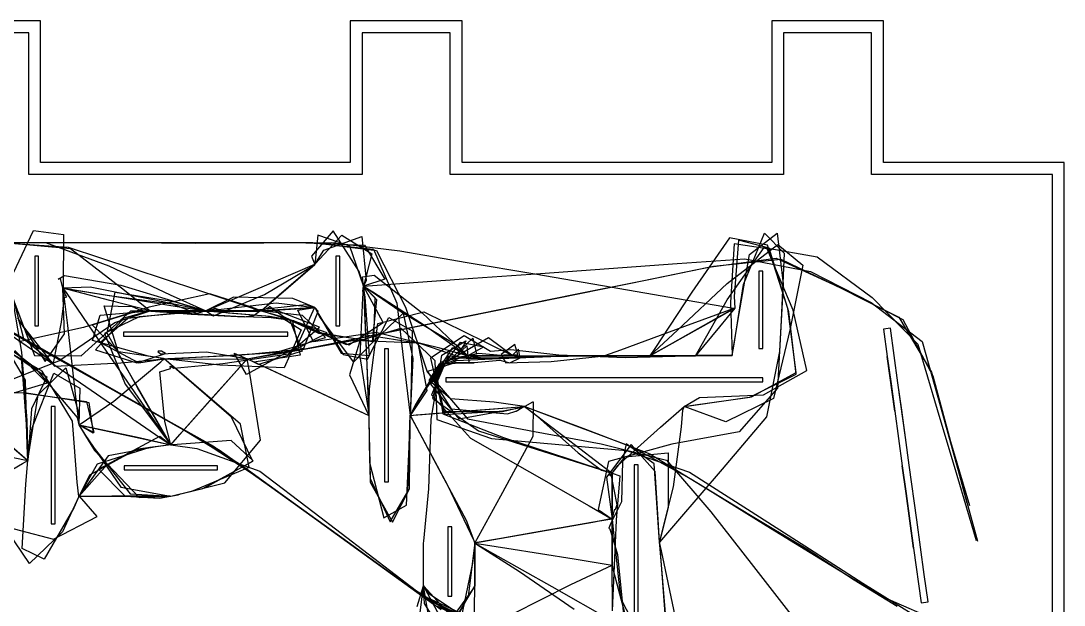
# Model space of a CAD drawing. Header units: metres. Extents: x -35032 to 35255, y -41115 to 18283.
# Drawn here: x 8354 to 35255, y -27149 to -12096 of the extents above; entities that cross this region are included whole.
import ezdxf

# ---------------------------------------------------------------- set-up
doc = ezdxf.new("R2010")
doc.units = ezdxf.units.M
for name, color, linetype in [('PLAN_FLOOR', 8, 'Continuous'), ('PLAN_WALLS', 7, 'Continuous'), ('TRACKS', 1, 'Continuous')]:
    doc.layers.add(name, color=color, linetype=linetype)

msp = doc.modelspace()

# ---------------------------------------------------------------- linework, layer by layer
at = {"layer": 'PLAN_FLOOR', "color": 8}
msp.add_lwpolyline([(34951, -37548), (34951, -16050), (30292, -16050), (30292, -12400), (28019, -12400), (28019, -16050), (19425, -16050), (19425, -12400), (17152, -12400), (17152, -16050), (8558, -16050), (8558, -12400), (6284, -12400)], dxfattribs=at)
at = {"layer": 'PLAN_WALLS', "color": 7}
msp.add_lwpolyline([(7728, -40345), (11935, -39960), (20350, -39190), (24557, -38805), (28765, -38419), (28909, -38406), (29271, -38373), (29271, -38371), (32263, -38084), (35255, -37796), (35255, -15745), (30596, -15745), (30596, -12096), (27715, -12096), (27715, -15745), (19729, -15745), (19729, -12096), (16847, -12096), (16847, -15745), (8862, -15745), (8862, -12096), (5980, -12096)], dxfattribs=at)
msp.add_lwpolyline([(7728, -40345), (11935, -39960), (20350, -39190), (24557, -38805), (28765, -38419), (28909, -38406), (29271, -38373), (29271, -38371), (32263, -38084), (35255, -37796), (35255, -15745), (30596, -15745), (30596, -12096), (27715, -12096), (27715, -15745), (19729, -15745), (19729, -12096), (16847, -12096), (16847, -15745), (8862, -15745), (8862, -12096), (5980, -12096)], dxfattribs=at)
for points in [[(8812, -18160), (8710, -18160), (8710, -19954), (8812, -19954)], [(8812, -19506), (8812, -18160), (8710, -18160), (8710, -19954), (8812, -19954)], [(16581, -19506), (16581, -18160), (16479, -18160), (16479, -19954), (16581, -19954)], [(16581, -19506), (16581, -18160), (16479, -18160), (16479, -19954), (16581, -19954)], [(27489, -18548), (27387, -18548), (27387, -20536), (27489, -20536)], [(27489, -18548), (27387, -18548), (27387, -20536), (27489, -20536)], [(11427, -20118), (11004, -20118), (11004, -20219), (15235, -20219), (15235, -20118)], [(11427, -20118), (11004, -20118), (11004, -20219), (15235, -20219), (15235, -20118)], [(31067, -22129), (30970, -21424), (30873, -20718), (30776, -20013), (30598, -20037), (30695, -20743), (30792, -21448), (30888, -22153), (30695, -20743), (30792, -21448), (30888, -22153), (31082, -23564), (31179, -24270), (31276, -24975), (31373, -25681), (31276, -24975), (31179, -24270), (31082, -23564), (31179, -24270), (31276, -24975), (31373, -25681), (31566, -27092), (31745, -27067), (31648, -26362), (31551, -25656), (31454, -24951), (31260, -23540), (31164, -22834)], [(30776, -20013), (30598, -20037), (30695, -20743), (30792, -21448), (30888, -22153), (31082, -23564), (31179, -24270), (31276, -24975), (31373, -25681), (31566, -27092), (31745, -27067), (31648, -26362), (31551, -25656), (31454, -24951), (31260, -23540), (31164, -22834), (30970, -21424), (30873, -20718)], [(17834, -20546), (17733, -20546), (17733, -23971), (17834, -23971)], [(17834, -20546), (17733, -20546), (17733, -23971), (17834, -23971)], [(27489, -21392), (27489, -21290), (19313, -21290), (19313, -21392)], [(27489, -21290), (19313, -21290), (19313, -21392), (27489, -21392)], [(9241, -22034), (9139, -22034), (9139, -25052), (9241, -25052)], [(9241, -22034), (9139, -22034), (9139, -25052), (9241, -25052)], [(11014, -23563), (11014, -23665), (13420, -23665), (13420, -23563)], [(11415, -23563), (11014, -23563), (11014, -23665), (13420, -23665), (13420, -23563)], [(24267, -24704), (24267, -23533), (24165, -23533), (24165, -27437), (24267, -27437)], [(24267, -23533), (24165, -23533), (24165, -27437), (24267, -27437)], [(19466, -26471), (19466, -25133), (19364, -25133), (19364, -26917), (19466, -26917)], [(19466, -25133), (19364, -25133), (19364, -26917), (19466, -26917)]]:
    msp.add_lwpolyline(points, close=True, dxfattribs=at)
at = {"layer": 'TRACKS', "color": 6}
for points in [[(6623, -17808), (8439, -17808), (10204, -17808), (11969, -17809), (13736, -17809), (15490, -17806), (17215, -17871), (17739, -18750), (17190, -18927), (17190, -18927), (17190, -18927), (17190, -18927), (17189, -18923), (16838, -17900), (16014, -17618), (15930, -18375), (15930, -18375), (15930, -18375), (15822, -18468), (14707, -19432), (14547, -19570), (14547, -19570), (14547, -19570), (14547, -19570), (15013, -19693), (15578, -20053), (15140, -21037), (13482, -20963), (12055, -20801), (12049, -20800), (12049, -20800), (12049, -20800), (12842, -20815), (14190, -20800), (14190, -20800), (14190, -20800), (14190, -20800), (14190, -20800), (14282, -20788), (15654, -20528), (16019, -19577), (15930, -19480), (15930, -19480), (16064, -19742), (16929, -20887), (17449, -20354), (18211, -19629), (18457, -20798), (18390, -22250), (18390, -22260), (18390, -22260), (18390, -22260), (18394, -22252), (18974, -21237), (20009, -20274), (20104, -20683), (19875, -20728), (19875, -20728), (19665, -20758), (18667, -20414), (17146, -20175), (16826, -21212), (17328, -22260), (17328, -22260), (17328, -22260), (17328, -22260), (17328, -22260), (17328, -22260), (17342, -21576), (17558, -19896), (18748, -19591), (20318, -20365), (21050, -20728), (21050, -20728), (21050, -20728), (21050, -20728), (20979, -20721), (19950, -20727), (19242, -20863), (18964, -21814), (20153, -22658), (21833, -23189), (23437, -23695), (23600, -23747), (23600, -23747), (23600, -23747), (23600, -23747), (23600, -24247), (23600, -25925), (23600, -26116), (23600, -26116), (23628, -26247), (24010, -27690)], [(6870, -19402), (8414, -20280), (9966, -21162), (11501, -22034), (13034, -22904), (14502, -23882), (15925, -24906), (17362, -25945), (18782, -26970), (20342, -27786)], [(6887, -19403), (8432, -20284), (9958, -21154), (11478, -22018), (13004, -22887), (14476, -23858), (15919, -24898), (17342, -25929), (18762, -26955), (20327, -27710)], [(7172, -19582), (8697, -20447), (10229, -21317), (11776, -22192), (13305, -23060), (14760, -24061), (16182, -25086), (17607, -26121), (19032, -27147), (20613, -27881)], [(7872, -19961), (9400, -20833), (10933, -21708), (12469, -22580), (13977, -23497), (15407, -24528), (16841, -25563), (18261, -26592), (19741, -27548)], [(24973, -27368), (24835, -25702), (24820, -25523), (24820, -25523), (24820, -25523), (24820, -25523), (24820, -25523), (24774, -24765), (24683, -23512), (23965, -22997), (23864, -23441), (23839, -24488), (23568, -25039), (23515, -25162), (23539, -25180), (23736, -25844), (23911, -27574)]]:
    msp.add_lwpolyline(points, dxfattribs=at)
at = {"layer": 'TRACKS', "color": 1}
for points in [[(6967, -17809), (8746, -17809), (10525, -17809), (12277, -17809), (14038, -17808), (15801, -17806), (17446, -17978), (18048, -19371), (18256, -21127), (18390, -22260), (18390, -22260), (18390, -22260), (18390, -22260), (18390, -22260), (18716, -21687), (19689, -20374), (20292, -20492), (19875, -20728), (19875, -20728), (19160, -20527), (17505, -20126), (15900, -20364), (15493, -19551), (15930, -19480), (15930, -19480), (15930, -19480), (15956, -19530), (16615, -20655), (17346, -20721), (17235, -19217), (17190, -18927), (17190, -18927), (17190, -18927), (17078, -18556), (16406, -17501), (15848, -18160), (15930, -18375), (15930, -18375), (15930, -18375), (15928, -18376), (14925, -18802), (13335, -19478), (13120, -19570), (13120, -19570), (13120, -19570), (12822, -19597), (11400, -19717), (10513, -20154), (11044, -21453), (12084, -22842), (12217, -23020), (12217, -23020), (12217, -23020), (11366, -23130), (10357, -23644), (11045, -24344), (11920, -24390), (11979, -24388), (12205, -24343), (12138, -24340), (10703, -24344), (9850, -24346), (9850, -24346), (9850, -24346), (9850, -24346), (9850, -24346), (9809, -23977), (9688, -22409), (8906, -21122), (7471, -20307)], [(6761, -21621), (8418, -21675), (10048, -21906), (10235, -22699), (9850, -22508), (9850, -22508), (9850, -22508), (9850, -22508), (9850, -22508), (10001, -22757), (10930, -24107), (12213, -24341), (12217, -24340), (12217, -24340), (12217, -24340), (12266, -24329), (13615, -23995), (14529, -22902), (14256, -21178), (14190, -20800), (14190, -20800), (14190, -20800), (14190, -20800), (14190, -20800), (14292, -20785), (15716, -20538), (17432, -20192), (19168, -19842), (20913, -19490), (22645, -19140), (24378, -18790), (26089, -18443), (27829, -18209), (29417, -18937), (30997, -19726), (31837, -21146), (32299, -22845), (32742, -24511)], [(8282, -19803), (9224, -20992), (10931, -20905), (12049, -20800), (12049, -20800), (12049, -20800), (12368, -20786), (14050, -20698), (15809, -20530), (17545, -20178), (19318, -19819), (21034, -19471), (22768, -19120), (24504, -18767), (26216, -18418), (27949, -18237), (29540, -18997), (31100, -19786), (31866, -21241), (32325, -22931), (32811, -24586)], [(6814, -21623), (8498, -21678), (10106, -21932), (10214, -22719), (9850, -22508), (9850, -22508), (9857, -22502), (10755, -21897), (11964, -20877), (12049, -20800), (12049, -20800), (12049, -20800), (12143, -20796), (13569, -20726), (15325, -20612), (16254, -20133), (15492, -19871), (14547, -19570), (14547, -19570), (14547, -19570), (14547, -19570), (14297, -19474), (13227, -19132), (11662, -19469), (9967, -19999), (8300, -20363)], [(8115, -19128), (8368, -20633), (8508, -22392), (8530, -23427), (8530, -23427), (8530, -23427), (8493, -23420), (7230, -23162)], [(7764, -20438), (9027, -21271), (8626, -22092), (8529, -23419), (8530, -23427), (8530, -23427), (8530, -23427), (8518, -23416), (7596, -22623)], [(8196, -20585), (9030, -21430), (7993, -21741)], [(20045, -27833), (20060, -26649), (20060, -26649), (20060, -26649), (20060, -26649), (20060, -26315), (20060, -25550), (20060, -25550), (20060, -25550), (20060, -25550), (20889, -25682), (22622, -25959), (23600, -26116), (23600, -26116), (23600, -26116), (23600, -26116), (23600, -26116), (23600, -26101), (23600, -24891), (23600, -23747), (23600, -23747), (23600, -23747), (23600, -24264), (23600, -24931), (23600, -24931), (23600, -24931), (23600, -24931), (23600, -24940), (23593, -26078), (23600, -27300)]]:
    msp.add_lwpolyline(points, dxfattribs=at)
at = {"layer": 'TRACKS', "color": 4}
for points in [[(8162, -18591), (8680, -17495), (9455, -17602), (9443, -18948), (9440, -18980), (9440, -18980), (9440, -18980), (9373, -18731), (9316, -18754), (9475, -18656), (10932, -18909), (12636, -19424), (13120, -19570), (13319, -19525), (13358, -19496), (13702, -19621), (14673, -19699), (15279, -19791), (15605, -20603), (14479, -20952), (14190, -20800), (14190, -20800), (14190, -20800), (14134, -20863), (13196, -21918), (12224, -23012), (12217, -23020), (12217, -23020), (12217, -23020), (12217, -23020), (11331, -23135), (10124, -23802), (9850, -24346), (9850, -24346), (9850, -24346), (9850, -24346), (9716, -24641), (8956, -25964), (8385, -25692), (8479, -24030), (8530, -23427), (8530, -23427), (8530, -23427), (8530, -23427), (8518, -23042), (8471, -21349), (7710, -20073)], [(18925, -27767), (18740, -26649), (18740, -26649), (18740, -26649), (18740, -26649), (18740, -26601), (18740, -25562), (18740, -25550), (18740, -25550), (18743, -25498), (18873, -24150), (18933, -22369), (19209, -20706), (19824, -20343), (19783, -20433), (19617, -20679), (19853, -20465), (19875, -20728), (19875, -20728), (20670, -20727), (22197, -20728), (22225, -20728), (22225, -20728), (22225, -20728), (22225, -20728), (22225, -20728), (22421, -20728), (23991, -20728), (24576, -20728), (24576, -20728), (24576, -20728), (24576, -20728), (25283, -20063), (26562, -18862), (27873, -17856), (28514, -18387), (28185, -20064), (27757, -21826), (26532, -22429), (25457, -22030), (25457, -22030), (25457, -22030), (25457, -22030), (25457, -22030), (25849, -21801), (27507, -21729), (28621, -21106), (28271, -19550), (27595, -17970), (26749, -17844), (26650, -19346), (26699, -20718), (26699, -20718), (26699, -20718), (26699, -20718), (26837, -19833), (27138, -18116), (27859, -17568), (28014, -18867), (27916, -20616), (27583, -22298), (26433, -23643), (25284, -24982), (24820, -25523), (24820, -25523), (24820, -25523), (24837, -25769), (24956, -27370)], [(7230, -17808), (8990, -17809), (10625, -18410), (12206, -19155), (13120, -19570), (13120, -19570), (13120, -19570), (13841, -19630), (14763, -19708), (15346, -19808), (15554, -20711), (14360, -20886), (14190, -20800), (14190, -20800), (14190, -20800), (14190, -20800), (14190, -20800), (14151, -20843), (13237, -21872), (12233, -23002), (12217, -23020), (12217, -23020), (12217, -23020), (12217, -23020), (11773, -22247), (10898, -20722), (10502, -19436), (11220, -19456), (11437, -19546), (11619, -19573), (11698, -19569), (12743, -19652), (14115, -19724), (14323, -19687), (14336, -19702), (14506, -19578), (14619, -19568), (15855, -19485), (15930, -19480), (15930, -19480), (15930, -19480), (15930, -19480), (15965, -19550), (16663, -20695), (17296, -20815), (17846, -19737), (18443, -20085), (18409, -21802), (18390, -22260), (18390, -22260), (18390, -22260), (18390, -22260), (18390, -22260), (18476, -22253), (19901, -22142), (21335, -22031), (21344, -22030), (21344, -22030), (21344, -22030), (21344, -22030), (21601, -22219), (22724, -23221), (23323, -23676), (23599, -23746), (23540, -23817), (23565, -23776), (23724, -24564), (23681, -24690), (23656, -24694), (23600, -24921), (23103, -25018), (21383, -25319), (20060, -25550), (20060, -25550), (20060, -25550), (20060, -25550), (19996, -26071), (19666, -27676)], [(7771, -19967), (9232, -20967), (10691, -21971), (12075, -22922), (12217, -23020), (12217, -23020), (12217, -23020), (12217, -23020), (11886, -23062), (10606, -23301), (9850, -24346), (9850, -24346), (9850, -24346), (9850, -24346), (9850, -24346), (9850, -24346), (9431, -25264), (8576, -26075), (7818, -24962)]]:
    msp.add_lwpolyline(points, dxfattribs=at)
at = {"layer": 'TRACKS', "color": 3}
for points in [[(7736, -21478), (9333, -20851), (10778, -19866), (11692, -19570), (11692, -19570), (11692, -19570), (11693, -19570), (12644, -19604), (13120, -19570), (13120, -19570), (13120, -19570), (13317, -19695), (14638, -19145), (15927, -18377), (15930, -18375), (15930, -18375), (15930, -18375), (15930, -18375), (15944, -18352), (16629, -17614), (17405, -18096), (17190, -18927), (17190, -18927), (17190, -18927), (17198, -18933), (18152, -19586), (19609, -20460), (19875, -20728), (19875, -20728), (19875, -20728), (20275, -20775), (21885, -20747), (22225, -20728), (22225, -20728), (22225, -20728), (22225, -20728), (21704, -20751), (20273, -20802), (19385, -20785), (18918, -21453), (19645, -22352), (21214, -22062), (21344, -22030), (21344, -22030), (21344, -22030), (21344, -22030), (21351, -22033), (22455, -22448), (24089, -23065), (25633, -23893), (27124, -24804), (28607, -25691), (29842, -26494), (30946, -27177)], [(8099, -19020), (8424, -20281), (9191, -20914), (9401, -19859), (9481, -19219), (9537, -19203), (9507, -19155), (9451, -18982), (10628, -19170), (12256, -19385), (12827, -19611), (12879, -19638), (13074, -19572), (13371, -19537), (14933, -19358), (15930, -19480), (15930, -19480), (15930, -19480), (15930, -19480), (15930, -19480), (15696, -19495), (14547, -19570), (14547, -19570), (14547, -19570), (14547, -19570), (14547, -19570), (14267, -19570), (12615, -19570), (11692, -19570), (11692, -19570), (11692, -19570), (11008, -19758), (10275, -20574), (11344, -20908), (12085, -20664), (11983, -20609), (11893, -20609), (11890, -20609), (11885, -20613), (11958, -20673), (13143, -20627), (14172, -20796), (14190, -20800), (14190, -20800), (14190, -20800), (14540, -20963), (16084, -21681), (17328, -22260), (17328, -22260), (17328, -22260), (17327, -22229), (17285, -20967), (17213, -19428), (17223, -19184), (17172, -19056), (17190, -18927), (17191, -18927), (18244, -18852), (20006, -18727), (21757, -18602), (23518, -18476), (25278, -18347), (27025, -18224), (28713, -18553), (30276, -19353), (31591, -20360), (32077, -22064), (32547, -23777), (33019, -25499)], [(7301, -19949), (8701, -21018), (9802, -22312), (9850, -22508), (9850, -22508), (9850, -22508), (9909, -22521), (11234, -22807), (12217, -23020), (12217, -23020), (12217, -23020), (12217, -23020), (12217, -23020), (11675, -23088), (10323, -23514), (9850, -24346), (9850, -24346), (9850, -24346), (10302, -24345), (11982, -24341), (12217, -24340), (12217, -24340), (12217, -24340), (12760, -24215), (14237, -23593), (14018, -22483), (12689, -21346), (12049, -20800), (12049, -20800), (12049, -20800), (12049, -20800), (12049, -20800), (11642, -20735), (10200, -20334), (10398, -19675), (11692, -19570), (11692, -19570), (11692, -19570), (11706, -19573), (11934, -19594), (12149, -19588), (13485, -19579), (14462, -19579), (14586, -19556), (14771, -19465), (14764, -19444), (15123, -19711), (16029, -20142), (17451, -20347), (17491, -19231), (17190, -18927), (17190, -18927), (17190, -18927), (17190, -18927), (17190, -18927), (17159, -19235), (17096, -20747), (17323, -22226), (17328, -22260), (17328, -22260), (17328, -22260), (17330, -22424), (17363, -23981), (17934, -25013), (18372, -24155), (18388, -22445), (18390, -22260), (18390, -22260), (18423, -22202), (19105, -21009), (20413, -20251), (21050, -20728), (21050, -20728), (21050, -20728), (21050, -20728), (21050, -20728), (21086, -20728), (22179, -20728), (22225, -20728), (22225, -20728), (22225, -20728), (22225, -20728), (22746, -20728), (24414, -20728), (24576, -20728), (24576, -20728), (24576, -20728), (24576, -20728), (24576, -20728), (25159, -20401), (26621, -19578), (26760, -19500), (26760, -19500), (26760, -19500), (26366, -19979), (25751, -20728), (25751, -20728), (25751, -20728), (25751, -20728), (25542, -20732), (23932, -20775), (22228, -20707), (20992, -20571), (20463, -20613), (19781, -20207), (18916, -20783), (19233, -22163), (20776, -22161), (21359, -22024), (21557, -21913), (21563, -21910), (21565, -21909), (21553, -22803), (20720, -24339), (20061, -25548), (20060, -25550), (20060, -25550), (20060, -25550), (20060, -25550), (20060, -25550), (20060, -26435), (20060, -26649), (20060, -26649), (20060, -26649), (20060, -26649), (20050, -26678), (19376, -27614)], [(18572, -27184), (18740, -26649), (18740, -26649), (18740, -26649), (18779, -26734), (19460, -28001)]]:
    msp.add_lwpolyline(points, dxfattribs=at)
at = {"layer": 'TRACKS', "color": 7}
for points in [[(7835, -17806), (9575, -17926), (11238, -18476), (12912, -19029), (14456, -19540), (14547, -19570), (14547, -19570), (14547, -19570), (14547, -19570), (14547, -19570), (15157, -19531), (15930, -19480), (15930, -19480), (15930, -19480), (15365, -19246), (13840, -19213), (13120, -19570), (13120, -19570), (13120, -19570), (13120, -19570), (13076, -19561), (11808, -19292), (10141, -18956), (9440, -18980), (9440, -18980), (9440, -18980), (9552, -19945), (9756, -21702), (9850, -22508), (9850, -22508), (9850, -22508), (10114, -22943), (11174, -24279), (12217, -24340), (12217, -24340), (12217, -24340), (12217, -24340), (12217, -24340), (13101, -24131), (14348, -23435), (13778, -22909), (12260, -23016), (12217, -23020), (12217, -23020), (12217, -23020), (12217, -23020), (12217, -23020), (12452, -22756), (13575, -21492), (14190, -20800), (14190, -20800), (14190, -20800), (14190, -20800), (14325, -20863), (15711, -21508), (17216, -22208), (17328, -22260), (17328, -22260), (17328, -22273), (17346, -23473), (17711, -24904), (18299, -24570), (18375, -22879), (18390, -22260), (18390, -22260), (18390, -22260), (18390, -22260), (18582, -21922), (19492, -20514), (19875, -20728), (19906, -20836), (19905, -20907), (20039, -20909), (19550, -20908), (18839, -21126), (19450, -22091), (20898, -22218), (21119, -22153), (21124, -22150), (21126, -22149), (21322, -22030), (21344, -22030), (21366, -22047), (22364, -22806), (23575, -23728), (23600, -23747), (23600, -23747), (23600, -23747), (23600, -23747), (23600, -23747), (23939, -23328), (25045, -23228), (25045, -24624), (24820, -25523), (24820, -25523), (24820, -25523), (24820, -25523), (24820, -25523), (24850, -25434), (25179, -24100), (25390, -22558), (25421, -22127), (25457, -22030), (25457, -22030), (25457, -22030), (25646, -22005), (27193, -21785), (28349, -21152), (28134, -19506), (27606, -17875), (26626, -17688), (25655, -19082), (24704, -20533), (24576, -20728), (24576, -20728), (24576, -20728), (24576, -20728), (24576, -20728), (24774, -20617), (26175, -19829), (26760, -19500), (26760, -19500), (26760, -19500), (26760, -19500), (26714, -19517), (25468, -19971), (23816, -20576), (23401, -20728), (23401, -20728), (23401, -20728), (23401, -20728), (23659, -20728), (25309, -20722), (26697, -20718), (26699, -20718), (26699, -20718), (26699, -20718), (26699, -20718), (25782, -20720), (24022, -20724), (22362, -20728), (22225, -20728), (22225, -20728), (22225, -20728), (21757, -20749), (20320, -20805), (19375, -20738), (18939, -21727), (19946, -22846), (21466, -23713), (23010, -24594), (23600, -24931), (23600, -24931), (23600, -24931), (23600, -24931), (23268, -24989), (21601, -25281), (20100, -25543), (20060, -25550), (20060, -25550), (20060, -25550), (20060, -25550), (20060, -25550), (20518, -25808), (22043, -26670), (23583, -27545)], [(8269, -19748), (8977, -20874), (9475, -20160), (9440, -18980), (9440, -18980), (9440, -18980), (9440, -18980), (9474, -18985), (10751, -19190), (12484, -19468), (13120, -19570), (13120, -19570), (13120, -19570), (12483, -19613), (11110, -19765), (10409, -20385), (11392, -20905), (12049, -20800), (12049, -20800), (12054, -20800), (13172, -20747), (14920, -20644), (16207, -20256), (15614, -19686), (14547, -19570), (14547, -19570), (14547, -19570), (14547, -19570), (14547, -19570), (14562, -19557), (15494, -18752), (15930, -18375), (15930, -18375), (15930, -18375), (15930, -18375), (16165, -18002), (17146, -17648), (17255, -18782), (17190, -18927), (17190, -18927), (17190, -18927), (17190, -18927), (17196, -19061), (17258, -20559), (17324, -22172), (17328, -22260), (17328, -22260), (17329, -22390), (17360, -23887), (17876, -25005), (18336, -24221), (18383, -22499), (18390, -22260), (18390, -22260), (18390, -22260), (18405, -22288), (19006, -23409), (19839, -24961), (20060, -25550), (20060, -25550), (20060, -25550), (20060, -25550), (20060, -25550), (20054, -25602), (19887, -26931), (19309, -27990), (18763, -27110), (18740, -26649), (18740, -26649), (18740, -26649), (18740, -26649), (18740, -26649), (18868, -26837), (20070, -27648)], [(7552, -17809), (9322, -17809), (11102, -17809), (12852, -17821), (14616, -17812), (16362, -17804), (18123, -18019), (19858, -18317), (21605, -18616), (23352, -18916), (25089, -19213), (26680, -19486), (26760, -19500), (26760, -19500), (26621, -19578), (25254, -20347), (24576, -20728), (24576, -20728), (24576, -20728), (24576, -20728), (24473, -20728), (23401, -20728), (23401, -20728), (23401, -20728), (23401, -20728), (23351, -20729), (22023, -20754), (20506, -20810), (19580, -20851), (19011, -21122), (19282, -22241), (20828, -22147), (21344, -22030), (21344, -22030), (21344, -22030), (20559, -21918), (19433, -21838), (18880, -21359), (19156, -20923), (19944, -20908), (20700, -20836), (20960, -20909), (21226, -20774), (21187, -20557), (21041, -20697), (21050, -20728), (20822, -20725), (20156, -20668), (19875, -20728), (19875, -20728), (19875, -20728), (19824, -20740), (19194, -20890), (18518, -21993), (18390, -22260), (18390, -22260), (18390, -22260), (18390, -22260), (18390, -22260), (18561, -22579), (19354, -24058), (20038, -25482), (20060, -25550), (20060, -25550), (20060, -25550), (20060, -25765), (20060, -26649), (20060, -26649), (20060, -26649), (20060, -26649), (20055, -26661), (19512, -27561)], [(6886, -19406), (8424, -20281), (9950, -21151), (11476, -22018), (13035, -22904), (14518, -23886), (15956, -24923), (17379, -25953), (18822, -26995), (20397, -27730)], [(7488, -25000), (9196, -25451), (10325, -24867), (9865, -24342), (9850, -24346), (9850, -24346), (9850, -24346), (9850, -24346), (9853, -24343), (10578, -23525), (11941, -22797), (12217, -23020), (12217, -23020), (12217, -23020), (12217, -23020), (12217, -23020), (12891, -23113), (14513, -23696), (15918, -24765), (17309, -25827), (18705, -26892), (20244, -27604)], [(25222, -27422), (24870, -25753), (24820, -25523), (24820, -25523), (24820, -25523), (24797, -25089), (24709, -23710), (24091, -23012), (23459, -23856), (23600, -24931), (23600, -24931), (23600, -24931), (23600, -24931), (23635, -25280), (23820, -26966), (24530, -28352)], [(21039, -27376), (22537, -26617), (23600, -26116), (23600, -26116), (23600, -26116), (23600, -26009), (23600, -24543), (23600, -23747), (23600, -23747), (23600, -23747), (23600, -23747), (23600, -23747), (23802, -23818), (23701, -24957), (23625, -26711), (23600, -27300)], [(18650, -27351), (18740, -26649), (18740, -26649), (18740, -26649), (18740, -26649), (18747, -26660), (19509, -27501)]]:
    msp.add_lwpolyline(points, dxfattribs=at)
at = {"layer": 'TRACKS', "color": 2}
for points in [[(8160, -23108), (8530, -23427), (8530, -23427), (8530, -23427), (8530, -23427), (8556, -23255), (8799, -21735), (9515, -21033), (9850, -22217), (9850, -22508), (9850, -22508), (9850, -22508), (9937, -22518), (11325, -22817), (12217, -23020), (12217, -23020), (12217, -23020), (12217, -23020), (12069, -22414), (11934, -21141), (12208, -21055), (12207, -20998), (12209, -20993), (12216, -20988), (12297, -21041), (13560, -20927), (15257, -20671), (16056, -19991), (14969, -19564), (14547, -19570), (14547, -19570), (14547, -19570), (14832, -19641), (15415, -19833), (16811, -20442), (17695, -19871), (17190, -18927), (17190, -18927), (17161, -18688), (17465, -18651), (18705, -19616), (19848, -20703), (19875, -20728), (19875, -20728), (19875, -20728), (20035, -20728), (21581, -20728), (22225, -20728), (22225, -20728), (22225, -20728), (22225, -20728), (22225, -20728), (22105, -20734), (20711, -20793), (19665, -20786), (19048, -21046), (19235, -22224), (20800, -22830), (22486, -23382), (23600, -23747), (23600, -23747), (23600, -23747), (23600, -23747), (23751, -23548), (24848, -22560), (25457, -22030), (25457, -22030), (25457, -22030), (25623, -22008), (27148, -21793), (28342, -21201), (28156, -19590), (27650, -17954), (26859, -17742), (26745, -19197), (26760, -19500), (26760, -19500), (26760, -19500), (26758, -19501), (25812, -20033), (24577, -20728), (24576, -20728), (24576, -20728), (24576, -20728), (24576, -20728), (24576, -20728), (25093, -20726), (26636, -20718), (26699, -20718), (26699, -20718), (26699, -20718), (26699, -20718), (26699, -20718), (26736, -20476), (26985, -18889), (27528, -17563), (28040, -18082), (27959, -19803), (27860, -21562), (26876, -22683), (25141, -23002), (23502, -23449), (23244, -24688), (23600, -24931), (23600, -24931), (23600, -24931), (23600, -24931), (23600, -24931), (23167, -25007), (21487, -25301), (20072, -25548), (20060, -25550), (20060, -25550), (20106, -25576), (21210, -26286), (22624, -27255)], [(7916, -17807), (9634, -17959), (11029, -19037), (11692, -19570), (11692, -19570), (11692, -19570), (11692, -19570), (11942, -19570), (13552, -19570), (14547, -19570), (14547, -19570), (14547, -19570), (14547, -19570), (14548, -19570), (15126, -19729), (15963, -20109), (17425, -20356), (17533, -19281), (17190, -18927), (17190, -18927), (17190, -18927), (17190, -18927), (17190, -18927), (17433, -19074), (18790, -19952), (19875, -20728), (19875, -20728), (19875, -20728), (19875, -20728), (20434, -20708), (21170, -20691), (21089, -20437), (20740, -20692), (20857, -20909), (22024, -20875), (23401, -20728), (23401, -20728), (23401, -20728), (23401, -20728), (23401, -20728), (23401, -20728), (23807, -20728), (25474, -20728), (25751, -20728), (25751, -20728), (25751, -20728), (25751, -20728), (25751, -20728), (25820, -20607), (26566, -19282), (27517, -17932), (28884, -18171), (30305, -19219), (31484, -20427), (31983, -22105), (32486, -23800), (32987, -25488)], [(7189, -19582), (8715, -20450), (10272, -21336), (11803, -22204), (13325, -23052), (14769, -24075), (16201, -25105), (17622, -26132), (19045, -27156)], [(7316, -19681), (8845, -20544), (10390, -21417), (11931, -22284), (13464, -23151), (14910, -24170), (16330, -25192), (17756, -26226), (19192, -27260)]]:
    msp.add_lwpolyline(points, dxfattribs=at)
at = {"layer": 'TRACKS', "color": 5}
for points in [[(7057, -17809), (8813, -17809), (10613, -17809), (12372, -17809), (14137, -17807), (15885, -17806), (17527, -18013), (18276, -19473), (18834, -21138), (19867, -22352), (21596, -22678), (23315, -22994), (25004, -23418), (26142, -24749), (27242, -26155), (28332, -27547)], [(8180, -23125), (8530, -23427), (8530, -23427), (8530, -23427), (8641, -22577), (9201, -21173), (9870, -21563), (9850, -22508), (9850, -22508), (9850, -22508), (10250, -23162), (11402, -24377), (12217, -24340), (12217, -24340), (12413, -24306), (12468, -24284), (13045, -24142), (14335, -23443), (13789, -22303), (12439, -21136), (12049, -20800), (12049, -20800), (12049, -20800), (12049, -20800), (12030, -20797), (10870, -20621), (10191, -19930), (11366, -19568), (11692, -19570), (11692, -19570), (11691, -19570), (10649, -19297), (9440, -18980), (9440, -18980), (9440, -18980), (9440, -18980), (9440, -18980), (9518, -19093), (10368, -20330), (11371, -21789), (12208, -23007), (12217, -23020), (12217, -23020), (12217, -23020), (12217, -23020), (12119, -22848), (11357, -21540), (10576, -20138), (10785, -19088), (12300, -19325), (13120, -19570), (13120, -19570), (13120, -19570), (13120, -19570), (14099, -19575), (15702, -19406), (15930, -19480), (15930, -19480), (15930, -19480), (15928, -19484), (15460, -20506), (14169, -21203), (13851, -20657), (14190, -20800), (14190, -20800), (14191, -20800), (15231, -20634), (16958, -20319), (18588, -20393), (18824, -21620), (18390, -22260), (18390, -22260), (18390, -22260), (18547, -22248), (20085, -22128), (21344, -22030), (21344, -22030), (21344, -22030), (21344, -22030), (21488, -22084), (22909, -22618), (24568, -23254), (26072, -24166), (27573, -25100), (29086, -26024), (30579, -26938), (32121, -27605)], [(8154, -19263), (8703, -20718), (9907, -20722), (11192, -19565), (11692, -19570), (11692, -19570), (11692, -19570), (12195, -19602), (13898, -19707), (14811, -19735), (15384, -19819), (16745, -20436), (18149, -20015), (19024, -20842), (19080, -22368), (20486, -22854), (22229, -23008), (23970, -23163), (25592, -23723), (27087, -24678), (28569, -25625), (30062, -26585), (31560, -27514)], [(6906, -24366), (8396, -23504), (8530, -23427), (8530, -23427), (8530, -23427), (8530, -23427), (8530, -23427), (8502, -22490), (8369, -20757), (7363, -20109)], [(7943, -20012), (9489, -20891), (11010, -21756), (12543, -22625), (14030, -23536), (15476, -24579), (16917, -25619), (18346, -26656), (19828, -27567)]]:
    msp.add_lwpolyline(points, dxfattribs=at)

doc.saveas('drawing.dxf')
